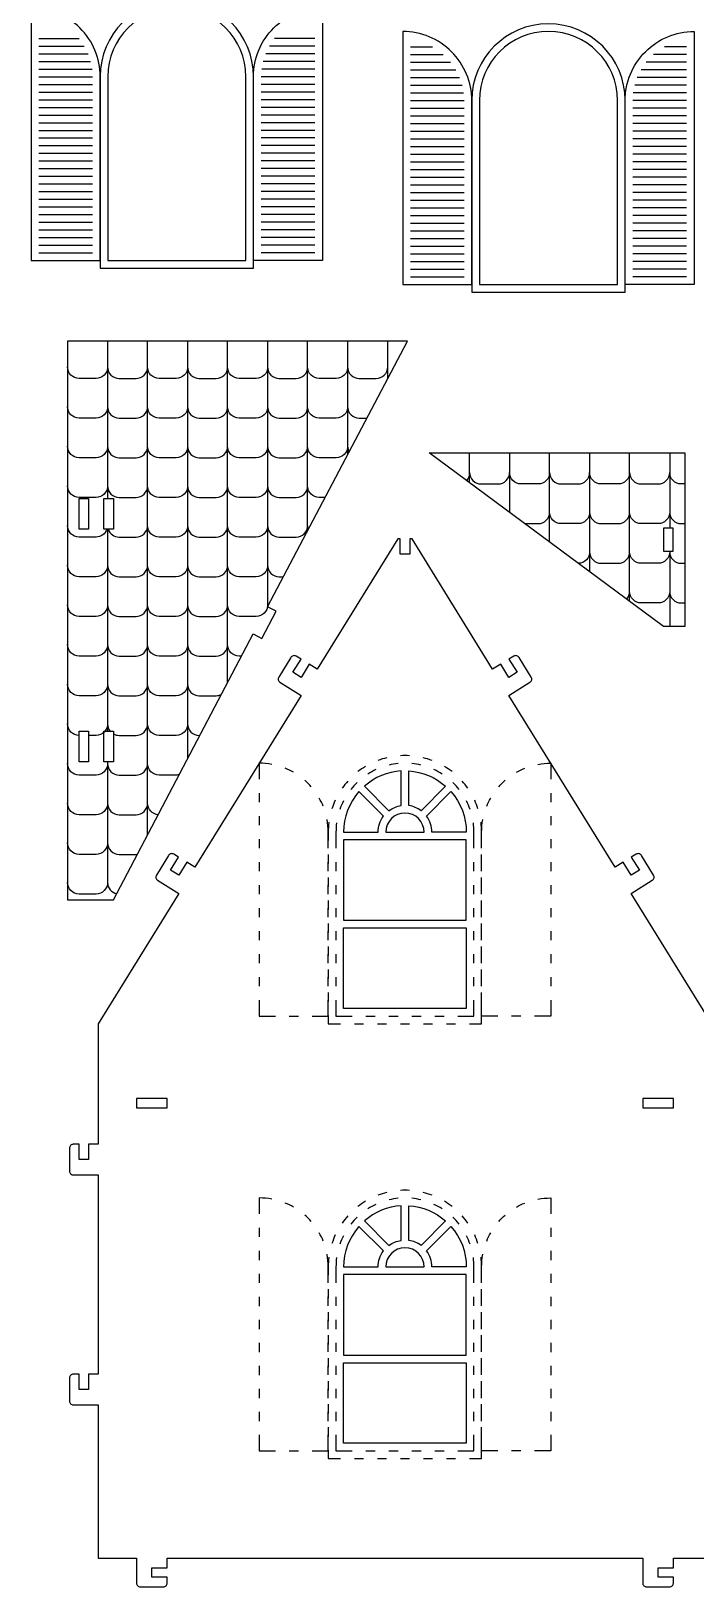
# Model space of a CAD drawing. Extents: x 3552 to 4690, y 1219 to 1952.
# Drawn here: x 3551.9 to 3760, y 1219 to 1706.2 of the extents above; entities that cross this region are included whole.
import ezdxf

# ---------------------------------------------------------------- set-up
doc = ezdxf.new("R2010")
doc.units = 0
doc.header["$MEASUREMENT"] = 0
doc.layers.add('LAYER1', color=18, linetype='CONTINUOUS')

msp = doc.modelspace()

# ---------------------------------------------------------------- linework, layer by layer
at = {"layer": 'LAYER1'}
for points in [[(3573.53, 1691.95), (3573.53, 1631.95), (3621.53, 1631.95), (3621.53, 1691.95, 1)], [(3551.93, 1634.35), (3573.53, 1634.35), (3573.53, 1691.95, 0.414214), (3551.93, 1713.55)], [(3575.93, 1691.95), (3575.93, 1634.35), (3619.13, 1634.35), (3619.13, 1691.95, 1)], [(3643.13, 1634.35), (3621.53, 1634.35), (3621.53, 1691.95, -0.414214), (3643.13, 1713.55)], [(3668.23, 1626.9), (3689.83, 1626.9), (3689.83, 1684.5, 0.414214), (3668.23, 1706.1)], [(3689.83, 1684.5), (3689.83, 1624.5), (3737.83, 1624.5), (3737.83, 1684.5, 1)], [(3692.23, 1684.5), (3692.23, 1626.9), (3735.43, 1626.9), (3735.43, 1684.5, 1)], [(3759.43, 1626.9), (3737.83, 1626.9), (3737.83, 1684.5, -0.414214), (3759.43, 1706.1)], [(3656.23, 1469.74), (3663.9, 1462.07, -0.125326), (3667.73, 1463.66), (3667.73, 1474.51, 0.166595)], [(3670.13, 1474.51, -0.166595), (3681.63, 1469.74), (3673.96, 1462.07, 0.125326), (3670.13, 1463.66)], [(3654.53, 1468.04, 0.182708), (3649.73, 1455.34), (3660.53, 1455.34, -0.161906), (3662.2, 1460.37)], [(3683.33, 1468.04, -0.182708), (3688.13, 1455.34), (3677.33, 1455.34, 0.161906), (3675.65, 1460.37)], [(3674.93, 1455.34, 1), (3662.93, 1455.34)], [(3656.23, 1333.59), (3663.9, 1325.92, -0.125326), (3667.73, 1327.5), (3667.73, 1338.35, 0.166595)], [(3670.13, 1338.35, -0.166595), (3681.63, 1333.59), (3673.96, 1325.92, 0.125326), (3670.13, 1327.5)], [(3654.53, 1331.89, 0.182708), (3649.73, 1319.19), (3660.53, 1319.19, -0.161906), (3662.2, 1324.22)], [(3683.33, 1331.89, -0.182708), (3688.13, 1319.19), (3677.33, 1319.19, 0.161906), (3675.65, 1324.22)], [(3674.93, 1319.19, 1), (3662.93, 1319.19)]]:
    msp.add_lwpolyline(points, format="xyb", close=True, dxfattribs=at)
for points in [[(3554.33, 1703.95), (3566.92, 1703.95)], [(3554.33, 1701.55), (3568.56, 1701.55)], [(3640.73, 1701.55), (3626.5, 1701.55)], [(3640.73, 1703.95), (3628.14, 1703.95)], [(3670.63, 1701.3), (3677.53, 1701.3)], [(3757.03, 1701.3), (3750.14, 1701.3)], [(3554.33, 1699.15), (3569.73, 1699.15)], [(3554.33, 1696.75), (3570.52, 1696.75)], [(3640.73, 1696.75), (3624.54, 1696.75)], [(3640.73, 1699.15), (3625.33, 1699.15)], [(3670.63, 1698.9), (3680.93, 1698.9)], [(3670.63, 1696.5), (3683.22, 1696.5)], [(3757.03, 1696.5), (3744.44, 1696.5)], [(3757.03, 1698.9), (3746.73, 1698.9)], [(3554.33, 1694.35), (3570.98, 1694.35)], [(3554.33, 1691.95), (3571.13, 1691.95)], [(3640.73, 1691.95), (3623.93, 1691.95)], [(3640.73, 1694.35), (3624.08, 1694.35)], [(3670.63, 1694.1), (3684.86, 1694.1)], [(3670.63, 1691.7), (3686.03, 1691.7)], [(3757.03, 1691.7), (3741.63, 1691.7)], [(3757.03, 1694.1), (3742.8, 1694.1)], [(3554.33, 1689.55), (3571.13, 1689.55)], [(3554.33, 1687.15), (3571.13, 1687.15)], [(3640.73, 1689.55), (3623.93, 1689.55)], [(3640.73, 1687.15), (3623.93, 1687.15)], [(3670.63, 1689.3), (3686.82, 1689.3)], [(3670.63, 1686.9), (3687.28, 1686.9)], [(3757.03, 1686.9), (3740.38, 1686.9)], [(3757.03, 1689.3), (3740.84, 1689.3)], [(3554.33, 1684.75), (3571.13, 1684.75)], [(3554.33, 1682.35), (3571.13, 1682.35)], [(3640.73, 1684.75), (3623.93, 1684.75)], [(3640.73, 1682.35), (3623.93, 1682.35)], [(3670.63, 1684.5), (3687.43, 1684.5)], [(3670.63, 1682.1), (3687.43, 1682.1)], [(3757.03, 1684.5), (3740.23, 1684.5)], [(3757.03, 1682.1), (3740.23, 1682.1)], [(3554.33, 1679.95), (3571.13, 1679.95)], [(3554.33, 1677.55), (3571.13, 1677.55)], [(3640.73, 1679.95), (3623.93, 1679.95)], [(3640.73, 1677.55), (3623.93, 1677.55)], [(3670.63, 1679.7), (3687.43, 1679.7)], [(3670.63, 1677.3), (3687.43, 1677.3)], [(3757.03, 1679.7), (3740.23, 1679.7)], [(3757.03, 1677.3), (3740.23, 1677.3)], [(3554.33, 1675.15), (3571.13, 1675.15)], [(3554.33, 1672.75), (3571.13, 1672.75)], [(3640.73, 1675.15), (3623.93, 1675.15)], [(3640.73, 1672.75), (3623.93, 1672.75)], [(3670.63, 1674.9), (3687.43, 1674.9)], [(3670.63, 1672.5), (3687.43, 1672.5)], [(3757.03, 1674.9), (3740.23, 1674.9)], [(3757.03, 1672.5), (3740.23, 1672.5)], [(3554.33, 1670.35), (3571.13, 1670.35)], [(3554.33, 1667.95), (3571.13, 1667.95)], [(3640.73, 1670.35), (3623.93, 1670.35)], [(3640.73, 1667.95), (3623.93, 1667.95)], [(3670.63, 1670.1), (3687.43, 1670.1)], [(3670.63, 1667.7), (3687.43, 1667.7)], [(3757.03, 1670.1), (3740.23, 1670.1)], [(3757.03, 1667.7), (3740.23, 1667.7)], [(3554.33, 1665.55), (3571.13, 1665.55)], [(3554.33, 1663.15), (3571.13, 1663.15)], [(3640.73, 1665.55), (3623.93, 1665.55)], [(3640.73, 1663.15), (3623.93, 1663.15)], [(3670.63, 1665.3), (3687.43, 1665.3)], [(3670.63, 1662.9), (3687.43, 1662.9)], [(3757.03, 1665.3), (3740.23, 1665.3)], [(3757.03, 1662.9), (3740.23, 1662.9)], [(3554.33, 1660.75), (3571.13, 1660.75)], [(3554.33, 1658.35), (3571.13, 1658.35)], [(3640.73, 1660.75), (3623.93, 1660.75)], [(3640.73, 1658.35), (3623.93, 1658.35)], [(3670.63, 1660.5), (3687.43, 1660.5)], [(3670.63, 1658.1), (3687.43, 1658.1)], [(3757.03, 1660.5), (3740.23, 1660.5)], [(3757.03, 1658.1), (3740.23, 1658.1)], [(3554.33, 1655.95), (3571.13, 1655.95)], [(3554.33, 1653.55), (3571.13, 1653.55)], [(3640.73, 1655.95), (3623.93, 1655.95)], [(3640.73, 1653.55), (3623.93, 1653.55)], [(3670.63, 1655.7), (3687.43, 1655.7)], [(3670.63, 1653.3), (3687.43, 1653.3)], [(3757.03, 1655.7), (3740.23, 1655.7)], [(3757.03, 1653.3), (3740.23, 1653.3)], [(3554.33, 1651.15), (3571.13, 1651.15)], [(3554.33, 1648.75), (3571.13, 1648.75)], [(3640.73, 1651.15), (3623.93, 1651.15)], [(3640.73, 1648.75), (3623.93, 1648.75)], [(3670.63, 1650.9), (3687.43, 1650.9)], [(3670.63, 1648.5), (3687.43, 1648.5)], [(3757.03, 1650.9), (3740.23, 1650.9)], [(3757.03, 1648.5), (3740.23, 1648.5)], [(3554.33, 1646.35), (3571.13, 1646.35)], [(3554.33, 1643.95), (3571.13, 1643.95)], [(3640.73, 1646.35), (3623.93, 1646.35)], [(3640.73, 1643.95), (3623.93, 1643.95)], [(3670.63, 1646.1), (3687.43, 1646.1)], [(3670.63, 1643.7), (3687.43, 1643.7)], [(3757.03, 1646.1), (3740.23, 1646.1)], [(3757.03, 1643.7), (3740.23, 1643.7)], [(3554.33, 1641.55), (3571.13, 1641.55)], [(3554.33, 1639.15), (3571.13, 1639.15)], [(3640.73, 1641.55), (3623.93, 1641.55)], [(3640.73, 1639.15), (3623.93, 1639.15)], [(3670.63, 1641.3), (3687.43, 1641.3)], [(3670.63, 1638.9), (3687.43, 1638.9)], [(3757.03, 1641.3), (3740.23, 1641.3)], [(3757.03, 1638.9), (3740.23, 1638.9)], [(3554.33, 1636.75), (3571.13, 1636.75)], [(3640.73, 1636.75), (3623.93, 1636.75)], [(3670.63, 1636.5), (3687.43, 1636.5)], [(3670.63, 1634.1), (3687.43, 1634.1)], [(3757.03, 1636.5), (3740.23, 1636.5)], [(3757.03, 1634.1), (3740.23, 1634.1)], [(3670.63, 1631.7), (3687.43, 1631.7)], [(3670.63, 1629.3), (3687.43, 1629.3)], [(3757.03, 1631.7), (3740.23, 1631.7)], [(3757.03, 1629.3), (3740.23, 1629.3)], [(3575.85, 1609.16), (3575.85, 1559.8)], [(3588.37, 1454.45), (3588.37, 1609.16)], [(3600.9, 1609.16), (3600.9, 1478.28)], [(3613.42, 1502.11), (3613.42, 1609.16)], [(3625.94, 1609.16), (3625.94, 1525.94)], [(3638.47, 1549.77), (3638.47, 1609.16)], [(3650.99, 1609.16), (3650.99, 1573.61)], [(3663.52, 1597.44), (3663.52, 1609.16)], [(3689.15, 1564.79), (3689.15, 1574.17)], [(3701.67, 1574.17), (3701.67, 1555.5)], [(3714.2, 1546.22), (3714.2, 1574.17)], [(3726.72, 1574.17), (3726.72, 1536.93)], [(3739.24, 1527.65), (3739.24, 1574.17)], [(3751.77, 1574.17), (3751.77, 1550.57)], [(3575.85, 1550.2), (3575.85, 1486.93)], [(3751.77, 1543.37), (3751.77, 1519.77)], [(3623.33, 1467.6), (3623.33, 1464.72)], [(3714.53, 1467.6), (3714.53, 1464.72)], [(3623.33, 1460.4), (3623.33, 1457.52)], [(3714.53, 1460.4), (3714.53, 1457.52)], [(3623.33, 1453.19), (3623.33, 1450.31)], [(3644.93, 1455.34), (3644.93, 1452.72)], [(3647.33, 1455.34), (3647.33, 1450.32)], [(3714.53, 1453.19), (3714.53, 1450.31)], [(3644.93, 1448.4), (3644.93, 1445.52)], [(3692.93, 1445.52), (3692.93, 1448.4)], [(3623.33, 1445.99), (3623.33, 1443.11)], [(3644.93, 1443.11), (3644.93, 1446)], [(3647.33, 1446), (3647.33, 1443.11)], [(3690.53, 1443.11), (3690.53, 1446)], [(3692.93, 1443.11), (3692.93, 1446)], [(3714.53, 1445.99), (3714.53, 1443.11)], [(3623.33, 1438.78), (3623.33, 1435.9)], [(3644.93, 1441.19), (3644.93, 1438.31)], [(3644.93, 1435.91), (3644.93, 1438.79)], [(3647.33, 1438.79), (3647.33, 1435.91)], [(3690.53, 1435.91), (3690.53, 1438.79)], [(3692.93, 1438.31), (3692.93, 1441.19)], [(3692.93, 1435.91), (3692.93, 1438.79)], [(3714.53, 1438.78), (3714.53, 1435.9)], [(3644.93, 1433.99), (3644.93, 1431.11)], [(3692.93, 1431.11), (3692.93, 1433.99)], [(3623.33, 1431.58), (3623.33, 1428.7)], [(3644.93, 1428.7), (3644.93, 1431.59)], [(3647.33, 1431.59), (3647.33, 1428.7)], [(3690.53, 1428.7), (3690.53, 1431.59)], [(3692.93, 1428.7), (3692.93, 1431.59)], [(3714.53, 1431.58), (3714.53, 1428.7)], [(3623.33, 1424.37), (3623.33, 1421.49)], [(3644.93, 1426.78), (3644.93, 1423.9)], [(3644.93, 1421.5), (3644.93, 1424.38)], [(3647.33, 1424.38), (3647.33, 1421.5)], [(3690.53, 1421.5), (3690.53, 1424.38)], [(3692.93, 1423.9), (3692.93, 1426.78)], [(3692.93, 1421.5), (3692.93, 1424.38)], [(3714.53, 1424.37), (3714.53, 1421.49)], [(3644.93, 1419.58), (3644.93, 1416.7)], [(3692.93, 1416.7), (3692.93, 1419.58)], [(3623.33, 1417.17), (3623.33, 1414.29)], [(3644.93, 1414.3), (3644.93, 1417.18)], [(3647.33, 1417.18), (3647.33, 1414.3)], [(3690.53, 1414.3), (3690.53, 1417.18)], [(3692.93, 1414.3), (3692.93, 1417.18)], [(3714.53, 1417.17), (3714.53, 1414.29)], [(3623.33, 1409.97), (3623.33, 1407.08)], [(3644.93, 1412.37), (3644.93, 1409.49)], [(3644.93, 1407.09), (3644.93, 1409.97)], [(3647.33, 1409.97), (3647.33, 1407.09)], [(3690.53, 1407.09), (3690.53, 1409.97)], [(3692.93, 1409.49), (3692.93, 1412.37)], [(3692.93, 1407.09), (3692.93, 1409.97)], [(3714.53, 1409.97), (3714.53, 1407.08)], [(3644.93, 1405.17), (3644.93, 1402.29)], [(3692.93, 1402.29), (3692.93, 1405.17)], [(3623.33, 1402.76), (3623.33, 1397.74)], [(3639.89, 1397.74), (3644.93, 1397.74), (3644.93, 1402.77)], [(3647.33, 1402.77), (3647.33, 1397.74), (3652.36, 1397.74)], [(3685.5, 1397.74), (3690.53, 1397.74), (3690.53, 1402.77)], [(3697.96, 1397.74), (3692.93, 1397.74), (3692.93, 1402.77)], [(3714.53, 1402.76), (3714.53, 1397.74)], [(3623.33, 1397.74), (3628.36, 1397.74)], [(3632.69, 1397.74), (3635.57, 1397.74)], [(3644.93, 1397.97), (3644.93, 1395.34), (3648.75, 1395.34)], [(3653.08, 1395.34), (3655.96, 1395.34)], [(3656.68, 1397.74), (3659.56, 1397.74)], [(3660.28, 1395.34), (3663.16, 1395.34)], [(3663.88, 1397.74), (3666.77, 1397.74)], [(3667.49, 1395.34), (3670.37, 1395.34)], [(3671.09, 1397.74), (3673.97, 1397.74)], [(3674.69, 1395.34), (3677.57, 1395.34)], [(3678.29, 1397.74), (3681.18, 1397.74)], [(3681.9, 1395.34), (3684.78, 1395.34)], [(3689.1, 1395.34), (3692.93, 1395.34), (3692.93, 1397.97)], [(3705.17, 1397.74), (3702.29, 1397.74)], [(3714.53, 1397.74), (3709.49, 1397.74)], [(3623.33, 1331.45), (3623.33, 1328.57)], [(3714.53, 1331.45), (3714.53, 1328.57)], [(3623.33, 1324.24), (3623.33, 1321.36)], [(3714.53, 1324.24), (3714.53, 1321.36)], [(3623.33, 1317.04), (3623.33, 1314.16)], [(3644.93, 1319.19), (3644.93, 1316.57)], [(3647.33, 1319.19), (3647.33, 1314.16)], [(3714.53, 1317.04), (3714.53, 1314.16)], [(3644.93, 1312.24), (3644.93, 1309.36)], [(3692.93, 1309.36), (3692.93, 1312.24)], [(3623.33, 1309.83), (3623.33, 1306.95)], [(3644.93, 1306.96), (3644.93, 1309.84)], [(3647.33, 1309.84), (3647.33, 1306.96)], [(3690.53, 1306.96), (3690.53, 1309.84)], [(3692.93, 1306.96), (3692.93, 1309.84)], [(3714.53, 1309.83), (3714.53, 1306.95)], [(3623.33, 1302.63), (3623.33, 1299.75)], [(3644.93, 1305.04), (3644.93, 1302.16)], [(3644.93, 1299.75), (3644.93, 1302.64)], [(3647.33, 1302.64), (3647.33, 1299.75)], [(3690.53, 1299.75), (3690.53, 1302.64)], [(3692.93, 1302.16), (3692.93, 1305.04)], [(3692.93, 1299.75), (3692.93, 1302.64)], [(3714.53, 1302.63), (3714.53, 1299.75)], [(3644.93, 1297.83), (3644.93, 1294.95)], [(3692.93, 1294.95), (3692.93, 1297.83)], [(3623.33, 1295.43), (3623.33, 1292.54)], [(3644.93, 1292.55), (3644.93, 1295.43)], [(3647.33, 1295.43), (3647.33, 1292.55)], [(3690.53, 1292.55), (3690.53, 1295.43)], [(3692.93, 1292.55), (3692.93, 1295.43)], [(3714.53, 1295.43), (3714.53, 1292.54)], [(3623.33, 1288.22), (3623.33, 1285.34)], [(3644.93, 1290.63), (3644.93, 1287.75)], [(3644.93, 1285.35), (3644.93, 1288.23)], [(3647.33, 1288.23), (3647.33, 1285.35)], [(3690.53, 1285.35), (3690.53, 1288.23)], [(3692.93, 1287.75), (3692.93, 1290.63)], [(3692.93, 1285.35), (3692.93, 1288.23)], [(3714.53, 1288.22), (3714.53, 1285.34)], [(3644.93, 1283.43), (3644.93, 1280.54)], [(3692.93, 1280.54), (3692.93, 1283.43)], [(3623.33, 1281.02), (3623.33, 1278.13)], [(3644.93, 1278.14), (3644.93, 1281.02)], [(3647.33, 1281.02), (3647.33, 1278.14)], [(3690.53, 1278.14), (3690.53, 1281.02)], [(3692.93, 1278.14), (3692.93, 1281.02)], [(3714.53, 1281.02), (3714.53, 1278.13)], [(3623.33, 1273.81), (3623.33, 1270.93)], [(3644.93, 1276.22), (3644.93, 1273.34)], [(3644.93, 1270.94), (3644.93, 1273.82)], [(3647.33, 1273.82), (3647.33, 1270.94)], [(3690.53, 1270.94), (3690.53, 1273.82)], [(3692.93, 1273.34), (3692.93, 1276.22)], [(3692.93, 1270.94), (3692.93, 1273.82)], [(3714.53, 1273.81), (3714.53, 1270.93)], [(3644.93, 1269.02), (3644.93, 1266.13)], [(3692.93, 1266.13), (3692.93, 1269.02)], [(3623.33, 1266.61), (3623.33, 1261.59)], [(3639.89, 1261.59), (3644.93, 1261.59), (3644.93, 1266.61)], [(3647.33, 1266.61), (3647.33, 1261.59), (3652.36, 1261.59)], [(3685.5, 1261.59), (3690.53, 1261.59), (3690.53, 1266.61)], [(3697.96, 1261.59), (3692.93, 1261.59), (3692.93, 1266.61)], [(3714.53, 1266.61), (3714.53, 1261.59)], [(3623.33, 1261.59), (3628.36, 1261.59)], [(3632.69, 1261.59), (3635.57, 1261.59)], [(3644.93, 1261.81), (3644.93, 1259.19), (3648.75, 1259.19)], [(3653.08, 1259.19), (3655.96, 1259.19)], [(3656.68, 1261.59), (3659.56, 1261.59)], [(3660.28, 1259.19), (3663.16, 1259.19)], [(3663.88, 1261.59), (3666.77, 1261.59)], [(3667.49, 1259.19), (3670.37, 1259.19)], [(3671.09, 1261.59), (3673.97, 1261.59)], [(3674.69, 1259.19), (3677.57, 1259.19)], [(3678.29, 1261.59), (3681.18, 1261.59)], [(3681.9, 1259.19), (3684.78, 1259.19)], [(3689.1, 1259.19), (3692.93, 1259.19), (3692.93, 1261.81)], [(3705.17, 1261.59), (3702.29, 1261.59)], [(3714.53, 1261.59), (3709.49, 1261.59)]]:
    msp.add_lwpolyline(points, dxfattribs=at)
for points in [[(3625.93, 1525.92), (3669.67, 1609.16), (3563.33, 1609.16), (3563.33, 1434.18), (3577.73, 1434.18), (3621.47, 1517.42), (3624.12, 1516.03), (3628.59, 1524.52)], [(3676.5, 1574.17), (3756.47, 1574.17), (3756.47, 1519.77), (3749.87, 1519.77)], [(3566.93, 1559.8), (3569.93, 1559.8), (3569.93, 1550.2), (3566.93, 1550.2)], [(3574.73, 1559.8), (3577.73, 1559.8), (3577.73, 1550.2), (3574.73, 1550.2)], [(3752.87, 1550.57), (3749.87, 1550.57), (3749.87, 1543.37), (3752.87, 1543.37)], [(3566.93, 1486.93), (3569.93, 1486.93), (3569.93, 1477.33), (3566.93, 1477.33)], [(3574.73, 1486.93), (3577.73, 1486.93), (3577.73, 1477.33), (3574.73, 1477.33)], [(3688.13, 1452.94), (3649.73, 1452.94), (3649.73, 1427.74), (3688.13, 1427.74)], [(3688.13, 1425.34), (3688.13, 1400.14), (3649.73, 1400.14), (3649.73, 1425.34)], [(3584.93, 1371.99), (3584.93, 1368.99), (3594.53, 1368.99), (3594.53, 1371.99)], [(3743.33, 1371.99), (3743.33, 1368.99), (3752.93, 1368.99), (3752.93, 1371.99)], [(3688.13, 1316.79), (3649.73, 1316.79), (3649.73, 1291.59), (3688.13, 1291.59)], [(3688.13, 1289.19), (3688.13, 1263.99), (3649.73, 1263.99), (3649.73, 1289.19)]]:
    msp.add_lwpolyline(points, close=True, dxfattribs=at)
for points in [[(3575.85, 1601.04, -0.414214), (3572.25, 1597.44), (3566.93, 1597.44, -0.414214), (3563.33, 1601.04)], [(3575.85, 1601.04, 0.414214), (3579.45, 1597.44), (3584.77, 1597.44, 0.414214), (3588.37, 1601.04)], [(3600.9, 1601.04, -0.414214), (3597.3, 1597.44), (3591.97, 1597.44, -0.414214), (3588.37, 1601.04)], [(3600.9, 1601.04, 0.414214), (3604.5, 1597.44), (3609.82, 1597.44, 0.414214), (3613.42, 1601.04)], [(3625.94, 1601.04, -0.414214), (3622.34, 1597.44), (3617.02, 1597.44, -0.414214), (3613.42, 1601.04)], [(3625.94, 1601.04, 0.414214), (3629.54, 1597.44), (3634.87, 1597.44, 0.414214), (3638.47, 1601.04)], [(3650.99, 1601.04, -0.414214), (3647.39, 1597.44), (3642.07, 1597.44, -0.414214), (3638.47, 1601.04)], [(3650.99, 1601.04, 0.414214), (3654.59, 1597.44), (3659.92, 1597.44, 0.414214), (3663.52, 1601.04)], [(3575.85, 1588.62, -0.414214), (3572.25, 1585.02), (3566.93, 1585.02, -0.414214), (3563.33, 1588.62)], [(3575.85, 1588.62, 0.414214), (3579.45, 1585.02), (3584.77, 1585.02, 0.414214), (3588.37, 1588.62)], [(3600.9, 1588.62, -0.414214), (3597.3, 1585.02), (3591.97, 1585.02, -0.414214), (3588.37, 1588.62)], [(3600.9, 1588.62, 0.414214), (3604.5, 1585.02), (3609.82, 1585.02, 0.414214), (3613.42, 1588.62)], [(3625.94, 1588.62, -0.414214), (3622.34, 1585.02), (3617.02, 1585.02, -0.414214), (3613.42, 1588.62)], [(3625.94, 1588.62, 0.414214), (3629.54, 1585.02), (3634.87, 1585.02, 0.414214), (3638.47, 1588.62)], [(3650.99, 1588.62, -0.414214), (3647.39, 1585.02), (3642.07, 1585.02, -0.414214), (3638.47, 1588.62)], [(3650.99, 1588.62, 0.414214), (3654.59, 1585.02), (3656.99, 1585.02)], [(3575.85, 1576.2, -0.414214), (3572.25, 1572.6), (3566.93, 1572.6, -0.414214), (3563.33, 1576.2)], [(3575.85, 1576.2, 0.414214), (3579.45, 1572.6), (3584.77, 1572.6, 0.414214), (3588.37, 1576.2)], [(3600.9, 1576.2, -0.414214), (3597.3, 1572.6), (3591.97, 1572.6, -0.414214), (3588.37, 1576.2)], [(3600.9, 1576.2, 0.414214), (3604.5, 1572.6), (3609.82, 1572.6, 0.414214), (3613.42, 1576.2)], [(3625.94, 1576.2, -0.414214), (3622.34, 1572.6), (3617.02, 1572.6, -0.414214), (3613.42, 1576.2)], [(3625.94, 1576.2, 0.414214), (3629.54, 1572.6), (3634.87, 1572.6, 0.414214), (3638.47, 1576.2)], [(3650.99, 1576.2, -0.414214), (3647.39, 1572.6), (3642.07, 1572.6, -0.414214), (3638.47, 1576.2)], [(3650.99, 1576.2, 0.126595), (3651.44, 1574.46)], [(3689.15, 1567.99, -0.191627), (3688.17, 1565.52)], [(3689.15, 1567.99, 0.414214), (3692.75, 1564.39), (3698.07, 1564.39, 0.414214), (3701.67, 1567.99)], [(3714.2, 1567.99, -0.414214), (3710.6, 1564.39), (3705.27, 1564.39, -0.414214), (3701.67, 1567.99)], [(3714.2, 1567.99, 0.414214), (3717.8, 1564.39), (3723.12, 1564.39, 0.414214), (3726.72, 1567.99)], [(3739.24, 1567.99, -0.414214), (3735.64, 1564.39), (3730.32, 1564.39, -0.414214), (3726.72, 1567.99)], [(3739.24, 1567.99, 0.414214), (3742.84, 1564.39), (3748.17, 1564.39, 0.414214), (3751.77, 1567.99)], [(3756.47, 1564.39), (3755.37, 1564.39, -0.414214), (3751.77, 1567.99)], [(3575.85, 1563.78, -0.414214), (3572.25, 1560.18), (3566.93, 1560.18, -0.414214), (3563.33, 1563.78)], [(3575.85, 1563.78, 0.414214), (3579.45, 1560.18), (3584.77, 1560.18, 0.414214), (3588.37, 1563.78)], [(3600.9, 1563.78, -0.414214), (3597.3, 1560.18), (3591.97, 1560.18, -0.414214), (3588.37, 1563.78)], [(3600.9, 1563.78, 0.414214), (3604.5, 1560.18), (3609.82, 1560.18, 0.414214), (3613.42, 1563.78)], [(3625.94, 1563.78, -0.414214), (3622.34, 1560.18), (3617.02, 1560.18, -0.414214), (3613.42, 1563.78)], [(3625.94, 1563.78, 0.414214), (3629.54, 1560.18), (3634.87, 1560.18, 0.414214), (3638.47, 1563.78)], [(3643.93, 1560.18), (3642.07, 1560.18, -0.414214), (3638.47, 1563.78)], [(3701.67, 1555.57, -0.004646), (3701.67, 1555.5)], [(3701.67, 1555.57, 0.004711), (3701.67, 1555.5)], [(3706.44, 1551.97), (3710.6, 1551.97, 0.414214), (3714.2, 1555.57)], [(3726.72, 1555.57, -0.414214), (3723.12, 1551.97), (3717.8, 1551.97, -0.414214), (3714.2, 1555.57)], [(3726.72, 1555.57, 0.414214), (3730.32, 1551.97), (3735.64, 1551.97, 0.414214), (3739.24, 1555.57)], [(3751.77, 1555.57, -0.414214), (3748.17, 1551.97), (3742.84, 1551.97, -0.414214), (3739.24, 1555.57)], [(3751.77, 1555.57, 0.414214), (3755.37, 1551.97), (3756.47, 1551.97)], [(3575.66, 1550.2, -0.321452), (3572.25, 1547.76), (3566.93, 1547.76, -0.414214), (3563.33, 1551.36)], [(3576.04, 1550.2, 0.321452), (3579.45, 1547.76), (3584.77, 1547.76, 0.414214), (3588.37, 1551.36)], [(3600.9, 1551.36, -0.414214), (3597.3, 1547.76), (3591.97, 1547.76, -0.414214), (3588.37, 1551.36)], [(3600.9, 1551.36, 0.414214), (3604.5, 1547.76), (3609.82, 1547.76, 0.414214), (3613.42, 1551.36)], [(3625.94, 1551.36, -0.414214), (3622.34, 1547.76), (3617.02, 1547.76, -0.414214), (3613.42, 1551.36)], [(3625.94, 1551.36, 0.414214), (3629.54, 1547.76), (3634.87, 1547.76, 0.414214), (3638.47, 1551.36)], [(3638.67, 1550.16, -0.084679), (3638.47, 1551.36)], [(3764.93, 1395.34), (3739.7, 1436.18), (3746.34, 1440.28, 0.414214), (3746.73, 1441.93), (3742.95, 1448.06, 0.414214), (3741.3, 1448.45), (3739.76, 1447.5), (3742.29, 1443.42), (3739.73, 1441.84), (3737.21, 1445.93), (3734.66, 1444.35), (3701.41, 1498.18), (3708.05, 1502.28, 0.414214), (3708.44, 1503.93), (3704.65, 1510.06, 0.414214), (3703, 1510.45), (3701.47, 1509.5), (3703.99, 1505.42), (3701.44, 1503.84), (3698.92, 1507.93), (3696.36, 1506.35), (3671.14, 1547.19), (3670.43, 1547.19), (3670.43, 1542.39), (3667.43, 1542.39), (3667.43, 1547.19), (3666.71, 1547.19), (3641.49, 1506.35), (3638.94, 1507.93), (3636.42, 1503.84), (3633.86, 1505.42), (3636.39, 1509.5), (3634.85, 1510.45, 0.414214), (3633.2, 1510.06), (3629.42, 1503.93, 0.414214), (3629.81, 1502.28), (3636.45, 1498.18), (3603.2, 1444.35), (3600.64, 1445.93), (3598.12, 1441.84), (3595.57, 1443.42), (3598.09, 1447.5), (3596.56, 1448.45, 0.414214), (3594.91, 1448.06), (3591.12, 1441.93, 0.414214), (3591.51, 1440.28), (3598.15, 1436.18), (3572.93, 1395.34), (3572.93, 1357.59), (3569.93, 1357.59), (3569.93, 1352.79), (3566.93, 1352.79), (3566.93, 1357.59), (3565.13, 1357.59, 0.414214), (3563.93, 1356.39), (3563.93, 1349.19, 0.414214), (3565.13, 1347.99), (3572.93, 1347.99), (3572.93, 1285.59), (3569.93, 1285.59), (3569.93, 1280.79), (3566.93, 1280.79), (3566.93, 1285.59), (3565.13, 1285.59, 0.414214), (3563.93, 1284.39), (3563.93, 1277.19, 0.414214), (3565.13, 1275.99), (3572.93, 1275.99), (3572.93, 1227.99), (3584.93, 1227.99), (3584.93, 1220.19, 0.414214), (3586.13, 1218.99), (3593.33, 1218.99, 0.414214), (3594.53, 1220.19), (3594.53, 1221.99), (3589.73, 1221.99), (3589.73, 1224.99), (3594.53, 1224.99), (3594.53, 1227.99), (3743.33, 1227.99), (3743.33, 1220.19, 0.414214), (3744.53, 1218.99), (3751.73, 1218.99, 0.414214), (3752.93, 1220.19), (3752.93, 1221.99), (3748.13, 1221.99), (3748.13, 1224.99), (3752.93, 1224.99), (3752.93, 1227.99), (3764.93, 1227.99)], [(3726.72, 1543.15, -0.40858), (3723.19, 1539.55)], [(3726.72, 1543.15, 0.414214), (3730.32, 1539.55), (3735.64, 1539.55, 0.414214), (3739.24, 1543.15)], [(3751.77, 1543.15, -0.414214), (3748.17, 1539.55), (3742.84, 1539.55, -0.414214), (3739.24, 1543.15)], [(3751.77, 1543.15, 0.414214), (3755.37, 1539.55), (3756.47, 1539.55)], [(3575.85, 1538.94, -0.414214), (3572.25, 1535.34), (3566.93, 1535.34, -0.414214), (3563.33, 1538.94)], [(3575.85, 1538.94, 0.414214), (3579.45, 1535.34), (3584.77, 1535.34, 0.414214), (3588.37, 1538.94)], [(3600.9, 1538.94, -0.414214), (3597.3, 1535.34), (3591.97, 1535.34, -0.414214), (3588.37, 1538.94)], [(3600.9, 1538.94, 0.414214), (3604.5, 1535.34), (3609.82, 1535.34, 0.414214), (3613.42, 1538.94)], [(3625.94, 1538.94, -0.414214), (3622.34, 1535.34), (3617.02, 1535.34, -0.414214), (3613.42, 1538.94)], [(3625.94, 1538.94, 0.414214), (3629.54, 1535.34), (3630.88, 1535.34)], [(3738.33, 1528.33, 0.184596), (3739.24, 1530.73)], [(3751.77, 1530.73, -0.414214), (3748.17, 1527.13), (3742.84, 1527.13, -0.414214), (3739.24, 1530.73)], [(3751.77, 1530.73, 0.414214), (3755.37, 1527.13), (3756.47, 1527.13)], [(3575.85, 1526.52, -0.414214), (3572.25, 1522.92), (3566.93, 1522.92, -0.414214), (3563.33, 1526.52)], [(3575.85, 1526.52, 0.414214), (3579.45, 1522.92), (3584.77, 1522.92, 0.414214), (3588.37, 1526.52)], [(3600.9, 1526.52, -0.414214), (3597.3, 1522.92), (3591.97, 1522.92, -0.414214), (3588.37, 1526.52)], [(3600.9, 1526.52, 0.414214), (3604.5, 1522.92), (3609.82, 1522.92, 0.414214), (3613.42, 1526.52)], [(3625.94, 1526.52, -0.414213), (3622.34, 1522.92), (3617.02, 1522.92, -0.414214), (3613.42, 1526.52)], [(3625.94, 1526.52, 0.035229), (3625.98, 1526.01)], [(3575.85, 1514.1, -0.414214), (3572.25, 1510.5), (3566.93, 1510.5, -0.414214), (3563.33, 1514.1)], [(3575.85, 1514.1, 0.414214), (3579.45, 1510.5), (3584.77, 1510.5, 0.414214), (3588.37, 1514.1)], [(3600.9, 1514.1, -0.414214), (3597.3, 1510.5), (3591.97, 1510.5, -0.414214), (3588.37, 1514.1)], [(3600.9, 1514.1, 0.414214), (3604.5, 1510.5), (3609.82, 1510.5, 0.414214), (3613.42, 1514.1)], [(3617.83, 1510.5), (3617.02, 1510.5, -0.414214), (3613.42, 1514.1)], [(3575.85, 1501.68, -0.414214), (3572.25, 1498.08), (3566.93, 1498.08, -0.414214), (3563.33, 1501.68)], [(3575.85, 1501.68, 0.414214), (3579.45, 1498.08), (3584.77, 1498.08, 0.414214), (3588.37, 1501.68)], [(3600.9, 1501.68, -0.414214), (3597.3, 1498.08), (3591.97, 1498.08, -0.414214), (3588.37, 1501.68)], [(3600.9, 1501.68, 0.414214), (3604.5, 1498.08), (3609.82, 1498.08, 0.124045), (3611.53, 1498.51)], [(3566.93, 1485.66, -0.414214), (3563.33, 1489.26)], [(3575.85, 1489.26, -0.414214), (3572.25, 1485.66), (3569.93, 1485.66)], [(3575.85, 1489.26, 0.177786), (3576.7, 1486.93)], [(3577.73, 1486.1, 0.125481), (3579.45, 1485.66), (3584.77, 1485.66, 0.414214), (3588.37, 1489.26)], [(3600.9, 1489.26, -0.414214), (3597.3, 1485.66), (3591.97, 1485.66, -0.414214), (3588.37, 1489.26)], [(3600.9, 1489.26, 0.414214), (3604.5, 1485.66), (3604.77, 1485.66)], [(3575.85, 1476.84, -0.414214), (3572.25, 1473.24), (3566.93, 1473.24, -0.414214), (3563.33, 1476.84)], [(3575.85, 1477.33), (3575.85, 1439.58, 0.354693), (3578.71, 1436.05)], [(3575.85, 1476.84, 0.414214), (3579.45, 1473.24), (3584.77, 1473.24, 0.414214), (3588.37, 1476.84)], [(3598.33, 1473.39, -0.072634), (3597.3, 1473.24), (3591.97, 1473.24, -0.414214), (3588.37, 1476.84)], [(3627.3, 1476.57, 0.046286), (3623.33, 1476.94), (3623.33, 1471.93)], [(3663.22, 1478.65, 0.030028), (3660.47, 1477.8)], [(3666.77, 1476.84, 0.033367), (3663.93, 1476.36)], [(3670.37, 1479.3, 0.030028), (3667.49, 1479.3)], [(3673.93, 1476.36, 0.033367), (3671.09, 1476.84)], [(3677.39, 1477.8, 0.030028), (3674.64, 1478.65)], [(3710.55, 1476.57, -0.046286), (3714.53, 1476.94), (3714.53, 1471.93)], [(3634.03, 1474.1, 0.033367), (3631.44, 1475.36)], [(3639.59, 1469.56, 0.033367), (3637.55, 1471.6)], [(3656.58, 1475.92, 0.030028), (3654.2, 1474.3)], [(3659.85, 1474.94, 0.033367), (3657.33, 1473.56)], [(3680.53, 1473.56, 0.033367), (3678, 1474.94)], [(3683.65, 1474.3, 0.030028), (3681.27, 1475.92)], [(3698.27, 1469.56, -0.033367), (3700.31, 1471.6)], [(3703.82, 1474.1, -0.033367), (3706.41, 1475.36)], [(3651.05, 1471.35, 0.030028), (3649.26, 1469.1)], [(3653.94, 1470.89, 0.033367), (3652, 1468.76)], [(3685.86, 1468.76, 0.033367), (3683.92, 1470.89)], [(3688.6, 1469.1, 0.030028), (3686.81, 1471.35)], [(3575.85, 1464.42, -0.414214), (3572.25, 1460.82), (3566.93, 1460.82, -0.414214), (3563.33, 1464.42)], [(3575.85, 1464.42, 0.414214), (3579.45, 1460.82), (3584.77, 1460.82, 0.414214), (3588.37, 1464.42)], [(3591.73, 1460.82, -0.394173), (3588.37, 1464.42)], [(3643.35, 1463.46, 0.033367), (3642.09, 1466.05)], [(3647.11, 1465.35, 0.030028), (3646.07, 1462.66)], [(3649.67, 1465.13, 0.033367), (3648.54, 1462.48)], [(3689.31, 1462.48, 0.033367), (3688.18, 1465.13)], [(3691.78, 1462.66, 0.030028), (3690.74, 1465.35)], [(3694.51, 1463.46, -0.033367), (3695.77, 1466.05)], [(3644.93, 1450.32), (3644.93, 1455.34, 0.046286), (3644.56, 1459.32)], [(3645.13, 1458.45, 0.03248), (3644.93, 1455.34)], [(3647.53, 1458.28, 0.03415), (3647.33, 1455.34)], [(3690.53, 1450.32), (3690.53, 1455.34, 0.03415), (3690.33, 1458.28)], [(3692.93, 1452.72), (3692.93, 1455.34, 0.03248), (3692.73, 1458.45)], [(3692.93, 1450.32), (3692.93, 1455.34, -0.046286), (3693.3, 1459.32)], [(3575.85, 1452, -0.414214), (3572.25, 1448.4), (3566.93, 1448.4, -0.414214), (3563.33, 1452)], [(3575.85, 1452, 0.414214), (3579.45, 1448.4), (3584.77, 1448.4, 0.030283), (3585.21, 1448.42)], [(3575.85, 1439.58, -0.414214), (3572.25, 1435.98), (3566.93, 1435.98, -0.414214), (3563.33, 1439.58)], [(3627.3, 1340.42, 0.046286), (3623.33, 1340.79), (3623.33, 1335.77)], [(3663.22, 1342.5, 0.030028), (3660.47, 1341.65)], [(3666.77, 1340.68, 0.033367), (3663.93, 1340.2)], [(3670.37, 1343.15, 0.030028), (3667.49, 1343.15)], [(3673.93, 1340.2, 0.033367), (3671.09, 1340.68)], [(3677.39, 1341.65, 0.030028), (3674.64, 1342.5)], [(3710.55, 1340.42, -0.046286), (3714.53, 1340.79), (3714.53, 1335.77)], [(3634.03, 1337.95, 0.033367), (3631.44, 1339.21)], [(3639.59, 1333.41, 0.033367), (3637.55, 1335.45)], [(3651.05, 1335.2, 0.030028), (3649.26, 1332.94)], [(3656.58, 1339.77, 0.030028), (3654.2, 1338.14)], [(3659.85, 1338.79, 0.033367), (3657.33, 1337.41)], [(3680.53, 1337.41, 0.033367), (3678, 1338.79)], [(3683.65, 1338.14, 0.030028), (3681.27, 1339.77)], [(3688.6, 1332.94, 0.030028), (3686.81, 1335.2)], [(3698.27, 1333.41, -0.033367), (3700.31, 1335.45)], [(3703.82, 1337.95, -0.033367), (3706.41, 1339.21)], [(3653.94, 1334.74, 0.033367), (3652, 1332.61)], [(3685.86, 1332.61, 0.033367), (3683.92, 1334.74)], [(3643.35, 1327.3, 0.033367), (3642.09, 1329.89)], [(3647.11, 1329.2, 0.030028), (3646.07, 1326.51)], [(3649.67, 1328.97, 0.033367), (3648.54, 1326.32)], [(3689.31, 1326.32, 0.033367), (3688.18, 1328.97)], [(3691.78, 1326.51, 0.030028), (3690.74, 1329.2)], [(3694.51, 1327.3, -0.033367), (3695.77, 1329.89)], [(3644.93, 1314.16), (3644.93, 1319.19, 0.046286), (3644.56, 1323.16)], [(3645.13, 1322.3, 0.03248), (3644.93, 1319.19)], [(3647.53, 1322.13, 0.03415), (3647.33, 1319.19)], [(3690.53, 1314.16), (3690.53, 1319.19, 0.03415), (3690.33, 1322.13)], [(3692.93, 1316.57), (3692.93, 1319.19, 0.03248), (3692.73, 1322.3)], [(3692.93, 1314.16), (3692.93, 1319.19, -0.046286), (3693.3, 1323.16)]]:
    msp.add_lwpolyline(points, format="xyb", dxfattribs=at)

doc.saveas('drawing.dxf')
